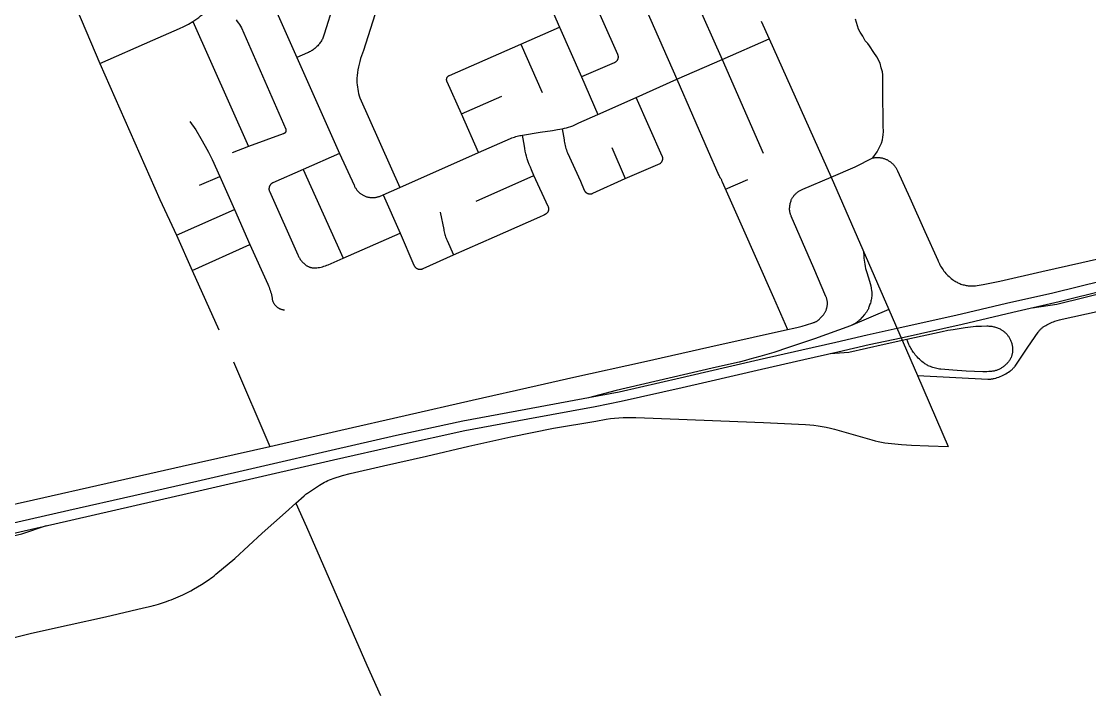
# Model space of a CAD drawing. Header units: inches. Extents: x 326453 to 344102, y 4677180 to 4689621.
# Drawn here: x 338218 to 340542, y 4683053 to 4684521 of the extents above; entities that cross this region are included whole.
import ezdxf

# ---------------------------------------------------------------- set-up
doc = ezdxf.new("R2010")
doc.units = ezdxf.units.IN
doc.header["$MEASUREMENT"] = 0
doc.layers.add('Street_Centreline', color=7, linetype='Continuous')

msp = doc.modelspace()

# ---------------------------------------------------------------- linework, layer by layer
at = {"layer": 'Street_Centreline'}
for p, q in [((339635.4616, 4684679.3444), (339742.5252, 4684437.6036)), ((338286.5631, 4684671.5066), (338389.0444, 4684428.9428)), ((339334.5964, 4684631.6131), (339388.6181, 4684508.1778)), ((339537.7712, 4684636.3716), (339643.8424, 4684394.9964)), ((338737.8918, 4684621.3431), (338817.65, 4684442.2859)), ((338591.5135, 4684520.2731), (338712.6153, 4684248.5606)), ((339827.3484, 4684521.6084), (339844.6924, 4684482.852)), ((339304.3398, 4684471.1629), (339388.6181, 4684508.1778)), ((339388.6181, 4684508.1777), (339436.2312, 4684400.1678)), ((339304.3398, 4684471.1629), (339350.8143, 4684366.0264)), ((339742.5252, 4684437.6036), (339844.6924, 4684482.852)), ((339844.6924, 4684482.852), (339979.6783, 4684181.6253)), ((338817.65, 4684442.2859), (338910.0816, 4684233.5896)), ((339643.8424, 4684394.9964), (339742.5252, 4684437.6036)), ((339742.5252, 4684437.6036), (339831.4918, 4684234.1257)), ((339436.2312, 4684400.1678), (339472.2672, 4684318.2488)), ((339555.8049, 4684355.4356), (339643.8424, 4684394.9964)), ((339175.8475, 4684319.6149), (339263.5951, 4684358.1628)), ((339472.2672, 4684318.2488), (339555.8049, 4684355.4356)), ((339212.3613, 4684235.5369), (339175.8475, 4684319.6149)), ((338712.6153, 4684248.5606), (338676.8963, 4684234.8676)), ((339502.7068, 4684246.5057), (339531.7864, 4684178.8584)), ((338910.0816, 4684233.5896), (338831.3132, 4684198.7316)), ((339041.3872, 4684159.1932), (339212.3613, 4684235.5369)), ((338831.3132, 4684198.7316), (338918.0468, 4684005.312)), ((338605.9558, 4684164.3371), (338649.6286, 4684183.4308)), ((338649.6286, 4684183.4308), (338681.7689, 4684111.4744)), ((339207.4764, 4684129.8189), (339333.2467, 4684185.1471)), ((339749.7597, 4684155.3893), (339798.504, 4684176.932)), ((339979.6783, 4684181.6253), (340105.2388, 4683893.28)), ((339004.9768, 4684143.0868), (339041.3872, 4684159.1932)), ((339004.9768, 4684143.0868), (339041.838, 4684059.7168)), ((338556.0688, 4684055.8056), (338681.7689, 4684111.4744)), ((338681.7689, 4684111.4744), (338715.5401, 4684035.0562)), ((338556.0688, 4684055.8056), (338589.7824, 4683978.7436)), ((338918.0468, 4684005.312), (339041.838, 4684059.7168)), ((338589.7824, 4683978.7436), (338715.5401, 4684035.0562)), ((338589.7824, 4683978.7436), (338648.1106, 4683849.0299)), ((340105.2388, 4683893.28), (340021.6273, 4683857.828)), ((340105.2388, 4683893.28), (340167.2023, 4683749.749)), ((338679.4525, 4683779.7525), (338758.56, 4683595.6908)), ((340167.2023, 4683749.749), (340233.7673, 4683595.7594))]:
    msp.add_line(p, q, dxfattribs=at)
for points in [[(339027.3296, 4684661.4243), (338962.5722, 4684457.4673), (338960.2384, 4684451.6677), (338958.0919, 4684445.7963), (338956.1348, 4684439.8591), (338954.3692, 4684433.8621), (338952.7968, 4684427.8116), (338951.4193, 4684421.7137), (338950.2382, 4684415.5748), (338949.2545, 4684409.4012), (338948.4694, 4684403.1992), (338947.8837, 4684396.9752), (338947.964, 4684392.1533), (338948.2089, 4684387.3369), (338948.6181, 4684382.5317), (338949.1912, 4684377.7433), (338949.9276, 4684372.9772), (338950.8263, 4684368.2391), (338951.8862, 4684363.5344), (338953.1063, 4684358.8687), (338954.485, 4684354.2474), (339041.3872, 4684159.1932)], [(339449.5638, 4684597.1179), (339514.914, 4684449.1606), (339515.1052, 4684448.7064), (339515.2805, 4684448.2459), (339515.4397, 4684447.7795), (339515.5824, 4684447.3079), (339515.7087, 4684446.8316), (339515.8183, 4684446.3511), (339515.9111, 4684445.8672), (339515.987, 4684445.3803), (339516.0459, 4684444.891), (339516.0878, 4684444.4), (339516.1124, 4684443.9079), (339516.12, 4684443.4151), (339516.1103, 4684442.9225), (339516.0836, 4684442.4304), (339516.0396, 4684441.9396), (339515.9787, 4684441.4506), (339515.9007, 4684440.964), (339515.8058, 4684440.4805), (339515.6942, 4684440.0005), (339515.5659, 4684439.5247), (339515.4211, 4684439.0537), (339515.2599, 4684438.588), (339515.0827, 4684438.1282), (339514.8896, 4684437.6749), (339514.6807, 4684437.2285), (339514.4565, 4684436.7897), (339514.2171, 4684436.359), (339513.9629, 4684435.9369), (339513.6941, 4684435.5239), (339513.4111, 4684435.1205), (339513.1142, 4684434.7272), (339512.8037, 4684434.3445), (339512.4802, 4684433.9728), (339512.1439, 4684433.6126), (339511.7952, 4684433.2644), (339511.4347, 4684432.9285), (339511.0626, 4684432.6053), (339510.6796, 4684432.2954), (339510.2859, 4684431.9989), (339509.8822, 4684431.7164), (339509.4689, 4684431.448), (339509.0465, 4684431.1943), (339508.6155, 4684430.9554), (339508.1764, 4684430.7316), (339507.7298, 4684430.5233), (339436.2312, 4684400.1678)], [(338591.5135, 4684520.2731), (338595.8372, 4684523.1627), (338600.0608, 4684526.1966), (338604.1795, 4684529.3716), (338608.1885, 4684532.6839), (338612.0834, 4684536.1297), (338615.8596, 4684539.7052), (338632.5299, 4684556.6499)], [(338898.066, 4684559.7252), (338877.2263, 4684492.8529), (338876.5326, 4684490.7193), (338875.7652, 4684488.611), (338874.925, 4684486.5306), (338874.0132, 4684484.4806), (338873.0308, 4684482.4635), (338871.9789, 4684480.4817), (338870.8589, 4684478.5376), (338869.672, 4684476.6336), (338868.4198, 4684474.7719), (338867.1038, 4684472.9548), (338865.7254, 4684471.1845), (338864.2864, 4684469.4631), (338862.7886, 4684467.7927), (338861.2336, 4684466.1753), (338859.6235, 4684464.6128), (338857.9601, 4684463.1072), (338856.2454, 4684461.6602), (338854.4816, 4684460.2736), (338852.6706, 4684458.9491), (338850.8148, 4684457.6882), (338848.9164, 4684456.4925), (338846.9775, 4684455.3634), (338845.0007, 4684454.3023), (338842.9882, 4684453.3104), (338840.9425, 4684452.389), (338817.65, 4684442.2859)], [(338389.0444, 4684428.9428), (338504.2172, 4684479.93), (338561.953, 4684505.3434), (338571.9309, 4684510.071), (338581.7865, 4684515.0487), (338591.5135, 4684520.2731)], [(338685.3563, 4684524.1445), (338687.8888, 4684520.7823), (338690.3071, 4684517.3369), (338692.6084, 4684513.8124), (338694.7901, 4684510.2126), (338696.8498, 4684506.5416), (338793.2411, 4684286.2394), (338793.3407, 4684286.0058), (338793.4321, 4684285.7689), (338793.5152, 4684285.5289), (338793.5898, 4684285.2862), (338793.6559, 4684285.041), (338793.7134, 4684284.7936), (338793.7623, 4684284.5444), (338793.8024, 4684284.2937), (338793.8337, 4684284.0417), (338793.8562, 4684283.7887), (338793.8699, 4684283.5351), (338793.8747, 4684283.2812), (338793.8706, 4684283.0273), (338793.8577, 4684282.7737), (338793.8359, 4684282.5207), (338793.8053, 4684282.2686), (338793.7659, 4684282.0177), (338793.7178, 4684281.7683), (338793.661, 4684281.5208), (338793.5956, 4684281.2754), (338793.5216, 4684281.0325), (338793.4393, 4684280.7923), (338793.3485, 4684280.5551), (338793.2496, 4684280.3212), (338793.1426, 4684280.0909), (338793.0275, 4684279.8645), (338792.9047, 4684279.6423), (338792.7741, 4684279.4244), (338792.6361, 4684279.2113), (338792.4906, 4684279.0031), (338792.338, 4684278.8001), (338792.1784, 4684278.6026), (338792.012, 4684278.4108), (338791.839, 4684278.2248), (338791.6596, 4684278.0451), (338791.474, 4684277.8717), (338791.2826, 4684277.7049), (338791.0854, 4684277.5449), (338790.8827, 4684277.3919), (338790.6748, 4684277.2461), (338790.4619, 4684277.1075), (338790.2444, 4684276.9766), (338790.0224, 4684276.8533), (338789.7962, 4684276.7378), (338789.5661, 4684276.6303), (338789.3324, 4684276.5308), (338789.0955, 4684276.4396), (338788.8554, 4684276.3568), (338788.6126, 4684276.2824), (338788.3673, 4684276.2164), (338788.1199, 4684276.1592), (338787.8707, 4684276.1105), (338712.6154, 4684248.5606)], [(340070.0407, 4684223.4751), (340079.7822, 4684237.0961), (340089.1329, 4684255.3812), (340090.9596, 4684263.1428), (340092.3297, 4684268.6215), (340092.7864, 4684274.1002), (340093.2431, 4684280.9487), (340092.7756, 4684292.4598), (340092.316, 4684372.5537), (340092.316, 4684383.9677), (340092.316, 4684393.5555), (340091.8593, 4684404.513), (340090.9459, 4684410.9048), (340088.6625, 4684420.0361), (340085.9224, 4684430.0804), (340079.0469, 4684443.4274), (340072.425, 4684453.2435), (340063.2913, 4684467.8534), (340059.1811, 4684472.8756), (340053.701, 4684478.8109), (340048.6774, 4684488.3987), (340042.7405, 4684497.5299), (340039.087, 4684503.9218), (340032.6812, 4684525.532)], [(339175.8475, 4684319.6149), (339144.4717, 4684388.9793), (339144.3068, 4684389.2935), (339144.1528, 4684389.6132), (339144.0099, 4684389.9381), (339143.8784, 4684390.2677), (339143.7582, 4684390.6016), (339143.6497, 4684390.9395), (339143.5528, 4684391.2809), (339143.4678, 4684391.6254), (339143.3947, 4684391.9727), (339143.3336, 4684392.3223), (339143.2845, 4684392.6737), (339143.2477, 4684393.0267), (339143.223, 4684393.3807), (339143.2105, 4684393.7354), (339143.2102, 4684394.0902), (339143.2222, 4684394.4449), (339143.2464, 4684394.799), (339143.2828, 4684395.152), (339143.3313, 4684395.5035), (339143.3919, 4684395.8532), (339143.4645, 4684396.2006), (339143.5491, 4684396.5452), (339143.6454, 4684396.8868), (339143.7535, 4684397.2248), (339143.8732, 4684397.5589), (339144.0043, 4684397.8886), (339144.1467, 4684398.2137), (339144.3002, 4684398.5337), (339144.4646, 4684398.8481), (339144.6398, 4684399.1568), (339144.8255, 4684399.4592), (339145.0215, 4684399.755), (339145.2276, 4684400.0439), (339145.4436, 4684400.3255), (339145.6691, 4684400.5995), (339145.9039, 4684400.8656), (339146.1478, 4684401.1234), (339146.4003, 4684401.3727), (339146.6614, 4684401.6131), (339146.9305, 4684401.8444), (339147.2075, 4684402.0663), (339147.4919, 4684402.2785), (339147.7835, 4684402.4808), (339148.0819, 4684402.6729), (339148.3867, 4684402.8546), (339148.6977, 4684403.0257), (339149.0143, 4684403.186), (339149.3362, 4684403.3352), (339304.3398, 4684471.1629)], [(338389.0444, 4684428.9428), (338519.4152, 4684132.9596), (338556.0688, 4684055.8056)], [(339643.8424, 4684394.9964), (339712.2389, 4684238.2153), (339732.9751, 4684190.1052), (339733.8077, 4684188.2615), (339734.7032, 4684186.4475), (339735.6606, 4684184.6653), (339736.6787, 4684182.9172), (339737.7563, 4684181.2051), (339738.5765, 4684179.9069), (339739.3561, 4684178.5839), (339740.0944, 4684177.2373), (339740.7905, 4684175.8686), (339741.4439, 4684174.4789), (339742.0539, 4684173.0697), (339742.6199, 4684171.6422), (339782.8715, 4684080.0144), (339854.1271, 4683919.4331), (339884.7336, 4683849.9895)], [(339531.7864, 4684178.8584), (339607.3954, 4684211.4872), (339607.7639, 4684211.7245), (339608.124, 4684211.9742), (339608.4754, 4684212.2362), (339608.8175, 4684212.51), (339609.1502, 4684212.7954), (339609.4728, 4684213.092), (339609.7851, 4684213.3994), (339610.0867, 4684213.7174), (339610.3773, 4684214.0455), (339610.6564, 4684214.3833), (339610.9238, 4684214.7306), (339611.1792, 4684215.0867), (339611.4222, 4684215.4514), (339611.6526, 4684215.8242), (339611.8701, 4684216.2047), (339612.0744, 4684216.5924), (339612.2654, 4684216.9869), (339612.4427, 4684217.3877), (339612.6062, 4684217.7943), (339612.7557, 4684218.2062), (339612.891, 4684218.6231), (339613.012, 4684219.0443), (339613.1185, 4684219.4694), (339613.2103, 4684219.898), (339613.2874, 4684220.3294), (339613.3498, 4684220.7632), (339613.3972, 4684221.1989), (339613.4297, 4684221.6359), (339613.4472, 4684222.0738), (339613.4497, 4684222.5121), (339613.4372, 4684222.9501), (339613.4097, 4684223.3875), (339613.3673, 4684223.8237), (339613.3099, 4684224.2582), (339613.2377, 4684224.6905), (339613.1508, 4684225.12), (339613.0492, 4684225.5463), (339612.933, 4684225.9689), (339612.8025, 4684226.3873), (339612.6577, 4684226.8009), (339612.4989, 4684227.2094), (339612.3261, 4684227.6121), (339555.8049, 4684355.4356)], [(339394.6992, 4684287.1299), (339399.3484, 4684288.1477), (339403.9597, 4684289.3256), (339408.5276, 4684290.6622), (339413.0465, 4684292.1559), (339417.511, 4684293.8049), (339421.9159, 4684295.6073), (339426.2559, 4684297.5608), (339430.5258, 4684299.6631), (339472.2672, 4684318.2488)], [(338584.7261, 4684302.8717), (338597.4245, 4684284.9438), (338608.3183, 4684265.7645), (338617.7674, 4684248.9302), (338625.2056, 4684236.1935), (338633.2758, 4684220.179), (338649.6286, 4684183.4308)], [(339308.3908, 4684273.114), (339346.8908, 4684279.3915), (339373.4511, 4684283.6399), (339384.0996, 4684285.2358), (339394.6992, 4684287.1299)], [(339394.6992, 4684287.1299), (339398.7998, 4684263.3617), (339399.1918, 4684260.1077), (339399.694, 4684256.869), (339400.306, 4684253.6491), (339401.0271, 4684250.4519), (339401.8563, 4684247.281), (339402.7927, 4684244.1402), (339403.8353, 4684241.0329), (339404.9828, 4684237.9629), (339406.234, 4684234.9336), (339434.3221, 4684172.7519), (339442.5547, 4684153.6358), (339442.745, 4684153.2021), (339442.9502, 4684152.7753), (339443.17, 4684152.3559), (339443.4042, 4684151.9442), (339443.6524, 4684151.541), (339443.9144, 4684151.1465), (339444.1899, 4684150.7613), (339444.4785, 4684150.3859), (339444.7799, 4684150.0206), (339445.0938, 4684149.666), (339445.4197, 4684149.3224), (339445.7573, 4684148.9903), (339446.1061, 4684148.6701), (339446.4658, 4684148.3621), (339446.836, 4684148.0667), (339447.2161, 4684147.7843), (339447.6057, 4684147.5151), (339448.0045, 4684147.2596), (339448.4118, 4684147.018), (339448.8272, 4684146.7907), (339449.2502, 4684146.5778), (339449.6803, 4684146.3796), (339450.117, 4684146.1965), (339450.5597, 4684146.0285), (339451.008, 4684145.8759), (339451.4613, 4684145.7389), (339451.9191, 4684145.6176), (339452.3808, 4684145.5122), (339452.8458, 4684145.4228), (339453.3137, 4684145.3496), (339453.7838, 4684145.2925), (339454.2556, 4684145.2517), (339454.7285, 4684145.2273), (339455.202, 4684145.2192), (339455.6755, 4684145.2274), (339456.1484, 4684145.252), (339456.6202, 4684145.2929), (339457.0903, 4684145.3501), (339457.5581, 4684145.4235), (339458.0231, 4684145.513), (339458.4848, 4684145.6185), (339458.9425, 4684145.7399), (339459.3958, 4684145.8771), (339459.844, 4684146.0298), (339460.2867, 4684146.1979), (339460.7234, 4684146.3812), (339461.1534, 4684146.5795), (339461.5764, 4684146.7925), (339531.7864, 4684178.8584)], [(339212.3613, 4684235.5369), (339282.1995, 4684265.941), (339284.9943, 4684267.1052), (339287.8247, 4684268.1797), (339290.6879, 4684269.1636), (339293.581, 4684270.0559), (339296.501, 4684270.8556), (339299.4449, 4684271.5619), (339302.4099, 4684272.1741), (339305.3929, 4684272.6917), (339308.3908, 4684273.114)], [(339333.2467, 4684185.1471), (339328.0403, 4684197.3288), (339325.405, 4684203.2898), (339322.9539, 4684209.329), (339320.6894, 4684215.4406), (339318.6137, 4684221.6188), (339316.9912, 4684227.0859), (339315.5581, 4684232.6057), (339314.316, 4684238.1717), (339313.2664, 4684243.7771), (339312.4105, 4684249.4153), (339308.3908, 4684273.114)], [(338910.0816, 4684233.5896), (338941.966, 4684164.159), (338942.5649, 4684162.767), (338943.2121, 4684161.3968), (338943.9067, 4684160.05), (338944.6479, 4684158.7284), (338945.4348, 4684157.4334), (338946.2665, 4684156.1666), (338947.1419, 4684154.9297), (338948.0599, 4684153.7241), (338949.0195, 4684152.5513), (338950.0194, 4684151.4127), (338951.0585, 4684150.3097), (338952.1355, 4684149.2437), (338953.2491, 4684148.216), (338954.3978, 4684147.2277), (338955.5804, 4684146.2802), (338956.7953, 4684145.3745), (338958.0411, 4684144.5118), (338959.3163, 4684143.6932), (338960.6192, 4684142.9195), (338961.9484, 4684142.1919), (338963.3022, 4684141.511), (338964.679, 4684140.8779), (338966.077, 4684140.2933), (338967.4946, 4684139.7578), (338968.93, 4684139.2721), (338970.3815, 4684138.8369), (338971.8473, 4684138.4526), (338973.3256, 4684138.1197), (338974.8147, 4684137.8386), (338976.3126, 4684137.6098), (338977.8177, 4684137.4333), (338979.3279, 4684137.3095), (338980.8416, 4684137.2386), (338982.3569, 4684137.2205), (338983.8718, 4684137.2554), (338985.3846, 4684137.3431), (338986.8934, 4684137.4836), (338988.3964, 4684137.6767), (338989.8917, 4684137.9221), (338991.3776, 4684138.2197), (338992.8521, 4684138.5689), (338994.3136, 4684138.9694), (338995.7602, 4684139.4207), (338997.1901, 4684139.9222), (339004.9768, 4684143.0868)], [(339979.6783, 4684181.6253), (340031.8017, 4684204.5498), (340070.0407, 4684223.4751)], [(340070.0407, 4684223.4751), (340071.5727, 4684223.7903), (340073.1145, 4684224.0534), (340074.6642, 4684224.2643), (340076.2203, 4684224.4226), (340077.7808, 4684224.5281), (340079.3439, 4684224.5807), (340080.908, 4684224.5805), (340082.4712, 4684224.5273), (340084.0316, 4684224.4212), (340085.5876, 4684224.2624), (340087.1373, 4684224.051), (340088.679, 4684223.7873), (340090.2108, 4684223.4715), (340091.7311, 4684223.1042), (340093.2381, 4684222.6855), (340094.7301, 4684222.2161), (340096.2053, 4684221.6965), (340097.6621, 4684221.1273), (340099.0988, 4684220.5091), (340100.5138, 4684219.8426), (340101.9054, 4684219.1286), (340103.272, 4684218.368), (340104.6121, 4684217.5615), (340105.9241, 4684216.7101), (340107.2066, 4684215.8149), (340108.5706, 4684214.8325), (340109.9005, 4684213.8045), (340111.1947, 4684212.732), (340112.4518, 4684211.6163), (340113.6704, 4684210.4585), (340114.8491, 4684209.2601), (340115.9864, 4684208.0225), (340117.0811, 4684206.747), (340118.132, 4684205.4351), (340119.1377, 4684204.0883), (340120.0973, 4684202.7082), (340121.0094, 4684201.2964), (340121.8732, 4684199.8544), (340122.6876, 4684198.384), (340123.4517, 4684196.8868), (340124.1646, 4684195.3646), (340150.5515, 4684136.4398), (340182.9723, 4684063.583), (340211.513, 4684001.2469), (340212.5895, 4683998.5747), (340213.7461, 4683995.9362), (340214.9817, 4683993.3337), (340216.2951, 4683990.7697), (340217.6852, 4683988.2464), (340219.3558, 4683985.4317), (340221.1211, 4683982.6755), (340222.9791, 4683979.9809), (340224.9277, 4683977.3511), (340226.9647, 4683974.7891), (340229.0876, 4683972.2978), (340231.294, 4683969.8802), (340233.5814, 4683967.5391), (340235.9472, 4683965.2771), (340238.3884, 4683963.0969), (340240.9025, 4683961.001), (340243.4864, 4683958.9919), (340245.3766, 4683957.6224), (340247.3119, 4683956.3175), (340249.2903, 4683955.0787), (340251.3093, 4683953.9074), (340253.3668, 4683952.805), (340255.4603, 4683951.7727), (340257.5876, 4683950.8118), (340259.746, 4683949.9232), (340261.9332, 4683949.1081), (340264.1468, 4683948.3673), (340266.3841, 4683947.7016), (340268.6425, 4683947.112), (340270.9197, 4683946.5989), (340273.2128, 4683946.1631), (340275.5194, 4683945.805), (340277.8367, 4683945.525), (340280.1622, 4683945.3234), (340282.4931, 4683945.2005), (340284.8269, 4683945.1564), (340289.0467, 4683945.2228), (340293.2615, 4683945.4387), (340297.4659, 4683945.804), (340301.6548, 4683946.3182), (340305.8228, 4683946.9805), (340309.9647, 4683947.7903), (340346.4998, 4683955.6082), (340438.1488, 4683976.3684), (340524.5169, 4683995.9344), (340597.7142, 4684012.3147)], [(338831.3132, 4684198.7316), (338765.3225, 4684169.4652), (338764.8655, 4684169.2451), (338764.4163, 4684169.0093), (338763.9756, 4684168.7581), (338763.5438, 4684168.4919), (338763.1215, 4684168.2109), (338762.7092, 4684167.9154), (338762.3073, 4684167.6059), (338761.9163, 4684167.2826), (338761.5368, 4684166.9461), (338761.1692, 4684166.5966), (338760.8138, 4684166.2346), (338760.4712, 4684165.8605), (338760.1417, 4684165.4748), (338759.8258, 4684165.0779), (338759.5237, 4684164.6704), (338759.236, 4684164.2527), (338758.9628, 4684163.8252), (338758.7046, 4684163.3886), (338758.4617, 4684162.9433), (338758.2343, 4684162.4898), (338758.0227, 4684162.0288), (338757.8272, 4684161.5607), (338757.6479, 4684161.0862), (338757.4852, 4684160.6057), (338757.3392, 4684160.1199), (338757.2101, 4684159.6294), (338757.0981, 4684159.1346), (338757.0032, 4684158.6363), (338756.9256, 4684158.135), (338756.8653, 4684157.6313), (338756.8226, 4684157.1259), (338756.7973, 4684156.6193), (338756.7896, 4684156.1121), (338756.7994, 4684155.6049), (338756.8267, 4684155.0984), (338756.8715, 4684154.5931), (338756.9338, 4684154.0897), (338757.0135, 4684153.5887), (338757.1104, 4684153.0907), (338757.2245, 4684152.5965), (338757.3556, 4684152.1065), (338757.5036, 4684151.6212), (338757.6682, 4684151.1415), (338819.3614, 4684012.6419), (338820.1629, 4684010.9192), (338821.0213, 4684009.224), (338821.9355, 4684007.5583), (338822.9046, 4684005.9238), (338823.9275, 4684004.3225), (338825.0029, 4684002.7561), (338826.1299, 4684001.2262), (338827.3071, 4683999.7347), (338828.5331, 4683998.2831), (338829.8068, 4683996.873), (338831.1266, 4683995.5061), (338832.4911, 4683994.1837), (338833.8988, 4683992.9074), (338835.3481, 4683991.6786), (338836.2356, 4683990.976), (338837.1465, 4683990.3039), (338838.0795, 4683989.663), (338839.0339, 4683989.0542), (338840.0083, 4683988.478), (338841.0017, 4683987.9353), (338842.0129, 4683987.4265), (338843.0408, 4683986.9524), (338844.0842, 4683986.5134), (338845.1419, 4683986.11), (338846.2126, 4683985.7427), (338847.2952, 4683985.4119), (338848.3884, 4683985.1181), (338849.4909, 4683984.8615), (338850.6015, 4683984.6424), (338851.7189, 4683984.4611), (338852.8418, 4683984.3179), (338853.9689, 4683984.2128), (338855.0989, 4683984.146), (338856.2305, 4683984.1175), (338857.3625, 4683984.1274), (338858.4934, 4683984.1758), (338859.6221, 4683984.2625), (338860.7471, 4683984.3873), (338863.9287, 4683984.85), (338867.0928, 4683985.4198), (338870.2359, 4683986.0961), (338873.3544, 4683986.8783), (338876.4446, 4683987.7652), (338879.5032, 4683988.7561), (338882.5265, 4683989.8496), (338885.5112, 4683991.0446), (338918.0468, 4684005.312)], [(339158.2688, 4684012.4393), (339247.1054, 4684051.877), (339346.087, 4684095.7167), (339355.5607, 4684099.881), (339356.3107, 4684100.2265), (339357.048, 4684100.5982), (339357.7717, 4684100.9956), (339358.4811, 4684101.4183), (339359.1751, 4684101.8657), (339359.8529, 4684102.3372), (339360.5137, 4684102.8323), (339361.1567, 4684103.3503), (339361.7811, 4684103.8907), (339362.386, 4684104.4526), (339362.653, 4684104.7187), (339362.9107, 4684104.9939), (339363.1586, 4684105.2779), (339363.3965, 4684105.5704), (339363.6241, 4684105.8709), (339363.8411, 4684106.1792), (339364.0473, 4684106.4948), (339364.2423, 4684106.8174), (339364.4261, 4684107.1466), (339364.5983, 4684107.4819), (339364.7587, 4684107.8231), (339364.9072, 4684108.1696), (339365.0435, 4684108.5211), (339365.1676, 4684108.8771), (339365.2792, 4684109.2371), (339365.3782, 4684109.6009), (339365.4645, 4684109.9679), (339365.538, 4684110.3376), (339365.5986, 4684110.7097), (339365.6463, 4684111.0837), (339365.6809, 4684111.4591), (339365.7025, 4684111.8354), (339365.7109, 4684112.2123), (339365.7063, 4684112.5893), (339365.6885, 4684112.9658), (339365.6577, 4684113.3416), (339365.6139, 4684113.716), (339365.557, 4684114.0887), (339365.4872, 4684114.4591), (339365.4046, 4684114.827), (339365.3093, 4684115.1917), (339365.2014, 4684115.5529), (339365.0809, 4684115.9101), (339364.9482, 4684116.263), (339364.8032, 4684116.611), (339364.6462, 4684116.9537), (339364.4774, 4684117.2908), (339364.297, 4684117.6218), (339333.2467, 4684185.1471)], [(339884.7336, 4683849.9895), (339898.3505, 4683853.192), (339907.641, 4683855.314), (339916.8613, 4683857.7224), (339926.0027, 4683860.4148), (339939.9249, 4683864.7503), (339940.9442, 4683865.0254), (339941.9538, 4683865.3342), (339942.9527, 4683865.6763), (339943.9396, 4683866.0513), (339944.9136, 4683866.4589), (339945.8735, 4683866.8985), (339946.8183, 4683867.3697), (339947.747, 4683867.872), (339948.6585, 4683868.4048), (339949.5518, 4683868.9676), (339950.426, 4683869.5596), (339951.2801, 4683870.1803), (339952.1131, 4683870.829), (339952.9241, 4683871.5049), (339953.7123, 4683872.2074), (339954.4768, 4683872.9356), (339955.2167, 4683873.6888), (339955.9312, 4683874.4661), (339962.0288, 4683881.3244), (339962.8934, 4683882.3668), (339963.7213, 4683883.4386), (339964.5114, 4683884.5385), (339965.2629, 4683885.6652), (339965.9747, 4683886.8174), (339966.6462, 4683887.9935), (339967.2764, 4683889.1923), (339967.8645, 4683890.4122), (339968.4099, 4683891.6518), (339968.912, 4683892.9097), (339969.3701, 4683894.1841), (339969.7836, 4683895.4738), (339970.152, 4683896.777), (339970.475, 4683898.0922), (339970.7521, 4683899.4179), (339970.983, 4683900.7524), (339971.1675, 4683902.0941), (339971.3052, 4683903.4414), (339971.396, 4683904.7926), (339971.4398, 4683906.1462), (339971.4366, 4683907.5005), (339971.3864, 4683908.8539), (339971.2892, 4683910.2047), (339971.1451, 4683911.5514), (339970.9543, 4683912.8922), (339970.7171, 4683914.2256), (339970.4337, 4683915.5499), (339970.1045, 4683916.8636), (339969.7299, 4683918.165), (339969.3103, 4683919.4527), (339968.8462, 4683920.725), (339968.3382, 4683921.9805), (339942.2017, 4683983.4782), (339892.8308, 4684096.8856), (339892.2979, 4684098.0319), (339891.8054, 4684099.1961), (339891.3539, 4684100.3768), (339890.9441, 4684101.5726), (339890.5763, 4684102.782), (339890.2512, 4684104.0036), (339889.9689, 4684105.2358), (339889.73, 4684106.4771), (339889.5347, 4684107.726), (339889.3832, 4684108.981), (339889.2757, 4684110.2405), (339889.2123, 4684111.503), (339889.1932, 4684112.7669), (339889.2183, 4684114.0307), (339889.3718, 4684116.0867), (339889.5917, 4684118.1366), (339889.8779, 4684120.1783), (339890.2301, 4684122.2097), (339890.6479, 4684124.2286), (339891.1309, 4684126.2329), (339891.6785, 4684128.2205), (339892.2902, 4684130.1893), (339892.9654, 4684132.1373), (339893.6129, 4684133.5053), (339894.3066, 4684134.8504), (339895.0457, 4684136.1711), (339895.8293, 4684137.4659), (339896.6566, 4684138.7333), (339897.5266, 4684139.9717), (339898.4382, 4684141.1798), (339899.3905, 4684142.3561), (339900.3822, 4684143.4994), (339901.4124, 4684144.6081), (339902.4797, 4684145.6812), (339903.5829, 4684146.7173), (339904.7208, 4684147.7152), (339905.892, 4684148.6738), (339907.0951, 4684149.5919), (339908.3289, 4684150.4685), (339909.5918, 4684151.3026), (339910.8823, 4684152.0932), (339912.199, 4684152.8394), (339913.5404, 4684153.5404), (339914.9049, 4684154.1952), (339916.2909, 4684154.8031), (339917.6968, 4684155.3636), (339979.6783, 4684181.6253)], [(341242.5314, 4684165.5518), (341103.934, 4684116.1338), (340953.3866, 4684066.4931), (340875.7049, 4684042.2894), (340794.0395, 4684018.3126), (340737.9966, 4684002.3523), (340697.4858, 4683990.3542), (340636.5631, 4683973.663), (340570.1151, 4683956.3817), (340461.8076, 4683929.5268), (340361.147, 4683906.3794), (340250.547, 4683880.7788), (340123.0651, 4683851.9874)], [(340131.6569, 4683832.0857), (340264.4443, 4683861.9928), (340375.0442, 4683887.5934), (340475.7048, 4683910.7407), (340577.6654, 4683936.7467), (340644.5042, 4683955.3042), (340722.6633, 4683976.147), (340757.1967, 4683985.4257), (340803.3792, 4683999.2213), (340891.0124, 4684026.3151), (340997.7903, 4684059.4363), (341127.9356, 4684102.951), (341251.0153, 4684146.8208)], [(339129.3232, 4684105.3051), (339136.8768, 4684068.0399), (339137.3642, 4684065.2805), (339137.9413, 4684062.5384), (339138.6075, 4684059.8166), (339139.3622, 4684057.118), (339140.2044, 4684054.4455), (339141.1334, 4684051.8018), (339142.1481, 4684049.1898), (339143.2474, 4684046.6123), (339144.4301, 4684044.072), (339158.2688, 4684012.4393)], [(339041.838, 4684059.7168), (339072.0963, 4683990.1693), (339072.2952, 4683989.7097), (339072.5097, 4683989.2572), (339072.7394, 4683988.8122), (339072.9841, 4683988.3753), (339073.2434, 4683987.947), (339073.5172, 4683987.5277), (339073.8051, 4683987.1179), (339074.1067, 4683986.7182), (339074.4218, 4683986.329), (339074.7499, 4683985.9506), (339075.0906, 4683985.5837), (339075.4436, 4683985.2285), (339075.8085, 4683984.8856), (339076.1849, 4683984.5552), (339076.5722, 4683984.2378), (339076.9701, 4683983.9338), (339077.3781, 4683983.6435), (339077.7958, 4683983.3672), (339078.2226, 4683983.1052), (339078.658, 4683982.8579), (339079.1016, 4683982.6255), (339079.5528, 4683982.4084), (339080.0112, 4683982.2067), (339080.4761, 4683982.0207), (339080.9471, 4683981.8505), (339081.4236, 4683981.6965), (339081.9622, 4683981.5775), (339082.5044, 4683981.4764), (339083.0498, 4683981.3935), (339083.5976, 4683981.3287), (339084.1472, 4683981.2823), (339084.6981, 4683981.2542), (339085.2496, 4683981.2445), (339085.8012, 4683981.2532), (339086.3521, 4683981.2803), (339086.9019, 4683981.3257), (339087.4498, 4683981.3894), (339087.9952, 4683981.4714), (339088.5377, 4683981.5715), (339089.0765, 4683981.6896), (339089.6111, 4683981.8256), (339090.1408, 4683981.9793), (339090.6651, 4683982.1506), (339091.1835, 4683982.3393), (339091.6952, 4683982.5452), (339092.1998, 4683982.768), (339158.2688, 4684012.4393)], [(338715.5401, 4684035.0562), (338754.1106, 4683948.5665), (338755.5901, 4683945.3932), (338756.9626, 4683942.1721), (338758.2265, 4683938.9069), (338759.3804, 4683935.6013), (338760.4231, 4683932.2588), (338761.3533, 4683928.8834), (338762.17, 4683925.4787), (338762.8724, 4683922.0486), (338763.4595, 4683918.5969), (338763.9308, 4683915.1275), (338764.2049, 4683914.1242), (338764.5137, 4683913.131), (338764.857, 4683912.1492), (338765.2342, 4683911.18), (338765.6451, 4683910.2245), (338766.0889, 4683909.2839), (338766.5653, 4683908.3594), (338767.0737, 4683907.452), (338767.6133, 4683906.5629), (338768.1836, 4683905.6932), (338768.7839, 4683904.8438), (338769.4134, 4683904.0159), (338770.0714, 4683903.2104), (338770.757, 4683902.4284), (338771.4695, 4683901.6707), (338772.208, 4683900.9383), (338772.9716, 4683900.2321), (338773.7593, 4683899.553), (338774.5701, 4683898.9017), (338775.4032, 4683898.279), (338776.2575, 4683897.6858), (338777.132, 4683897.1227), (338778.0255, 4683896.5905), (338778.9371, 4683896.0897), (338779.8656, 4683895.621), (338780.8098, 4683895.1849), (338781.7686, 4683894.782), (338782.741, 4683894.4128), (338783.7255, 4683894.0776), (338784.7212, 4683893.777), (338785.7268, 4683893.5113), (338786.741, 4683893.2808), (338787.7626, 4683893.0858), (338788.7904, 4683892.9265), (338789.8231, 4683892.8032), (338790.8595, 4683892.7159)], [(340049.7818, 4684020.6349), (340050.6379, 4684010.0179), (340050.9491, 4684005.5005), (340051.4022, 4684000.995), (340051.9967, 4683996.506), (340052.7321, 4683992.038), (340053.6076, 4683987.5952), (340054.6224, 4683983.1822), (340055.7754, 4683978.8033), (340057.0656, 4683974.4628), (340062.8834, 4683955.483), (340064.327, 4683950.3286), (340065.5932, 4683945.1278), (340066.6805, 4683939.8867), (340067.5876, 4683934.6114), (340067.7924, 4683933.1287), (340067.9497, 4683931.6401), (340068.0596, 4683930.1473), (340068.1218, 4683928.6517), (340068.1363, 4683927.155), (340068.1032, 4683925.6585), (340068.0223, 4683924.1638), (340067.8938, 4683922.6725), (340067.5899, 4683920.1171), (340067.2017, 4683917.5731), (340066.7297, 4683915.0433), (340066.1744, 4683912.5305), (340065.5364, 4683910.0374), (340064.8165, 4683907.5668), (340064.0153, 4683905.1213), (340061.7392, 4683898.5428), (340061.1224, 4683896.9676), (340060.4518, 4683895.4144), (340059.7282, 4683893.8853), (340058.9523, 4683892.382), (340058.1252, 4683890.9062), (340057.2478, 4683889.4598), (340056.3212, 4683888.0444), (340055.3464, 4683886.6618), (340054.3246, 4683885.3135), (340053.2571, 4683884.0011), (340052.145, 4683882.7263), (340041.6847, 4683871.184), (340040.6839, 4683870.1837), (340039.6513, 4683869.2162), (340038.5881, 4683868.2825), (340037.4954, 4683867.3834), (340036.3743, 4683866.52), (340035.226, 4683865.6932), (340034.0517, 4683864.9038), (340032.8525, 4683864.1526), (340031.6298, 4683863.4404), (340021.6273, 4683857.828)], [(340416.4295, 4683897.1101), (340470.5316, 4683905.5198), (340652.7222, 4683950.4976)], [(340167.2023, 4683749.749), (340320.5807, 4683742.1503), (340322.1198, 4683742.0998), (340323.6597, 4683742.1006), (340325.1988, 4683742.1528), (340326.7353, 4683742.2564), (340328.2674, 4683742.4111), (340329.7936, 4683742.6168), (340331.312, 4683742.8734), (340332.8211, 4683743.1804), (340334.319, 4683743.5377), (340337.6177, 4683744.4419), (340340.8842, 4683745.4562), (340344.1149, 4683746.5793), (340347.3062, 4683747.8102), (340350.4544, 4683749.1472), (340353.556, 4683750.5891), (340356.6076, 4683752.134), (340359.6057, 4683753.7804), (340362.5469, 4683755.5263), (340365.428, 4683757.3698), (340368.2456, 4683759.3088), (340369.6771, 4683760.3673), (340371.0712, 4683761.4745), (340372.4263, 4683762.6291), (340373.7409, 4683763.8297), (340375.0133, 4683765.0748), (340376.2421, 4683766.3631), (340377.4257, 4683767.6929), (340378.5629, 4683769.0627), (340379.6521, 4683770.4709), (340407.204, 4683811.7351), (340430.1442, 4683844.6482), (340431.0511, 4683845.9027), (340432.0007, 4683847.1253), (340432.9919, 4683848.3144), (340434.0234, 4683849.4687), (340435.094, 4683850.5868), (340436.2025, 4683851.6673), (340437.3476, 4683852.709), (340438.5279, 4683853.7107), (340439.742, 4683854.6711), (340440.9884, 4683855.5891), (340443.5453, 4683857.3402), (340446.1607, 4683859.0027), (340448.8314, 4683860.5747), (340451.5544, 4683862.0545), (340454.3264, 4683863.4402), (340457.1442, 4683864.7302), (340460.0045, 4683865.923), (340462.9039, 4683867.0172), (340465.8391, 4683868.0116), (340471.1729, 4683869.6243), (340476.5551, 4683871.0666), (340481.9806, 4683872.3371), (340558.4775, 4683889.4045)], [(340123.0651, 4683851.9874), (340057.6902, 4683837.6263), (339989.5376, 4683821.9546), (339915.4919, 4683805.3762), (339823.1891, 4683784.0774), (339704.3359, 4683756.8046), (339651.0747, 4683744.2219), (339518.3753, 4683713.4183), (339451.5903, 4683701.1144), (339315.2174, 4683676.2493), (339178.3322, 4683650.8347), (339034.1133, 4683618.9887), (338892.4002, 4683586.7722), (338747.8233, 4683553.1427), (338599.6691, 4683519.3248), (338463.1546, 4683488.0029), (338321.2576, 4683455.7983), (338185.2783, 4683424.533)], [(338758.56, 4683595.6908), (338913.2228, 4683630.815), (339053.0169, 4683662.6526), (339199.0574, 4683696.3154), (339340.391, 4683727.9495), (339420.192, 4683745.982), (339571.2321, 4683779.6566), (339715.6502, 4683812.5612), (339809.6892, 4683833.5651), (339884.7336, 4683849.9895)], [(340021.6273, 4683857.828), (339943.6156, 4683830.0979), (339887.0878, 4683810.8715), (339854.6345, 4683800.3959), (339839.7446, 4683795.7778), (339824.7524, 4683791.5033), (339802.9948, 4683785.4737), (339793.0476, 4683782.4924), (339779.2035, 4683779.1183), (339743.4113, 4683770.8889), (339720.9037, 4683766.0755), (339512.1074, 4683717.1594), (339451.5903, 4683701.1144)], [(339977.3374, 4683797.762), (340018.122, 4683801.1091), (340094.7496, 4683818.0892), (340144.456, 4683828.9393), (340220.7712, 4683845.5977), (340233.0605, 4683848.4879), (340244.627, 4683850.2943), (340271.3743, 4683854.2683), (340294.1971, 4683857.0933), (340306.3589, 4683857.6265), (340318.5305, 4683857.8419), (340320.6308, 4683857.8165), (340322.729, 4683857.7209), (340324.8229, 4683857.5552), (340326.9101, 4683857.3195), (340328.9882, 4683857.0141), (340331.0549, 4683856.6393), (340333.1079, 4683856.1957), (340335.145, 4683855.6836), (340337.1638, 4683855.1037), (340339.162, 4683854.4566), (340341.1375, 4683853.743), (340343.088, 4683852.9637), (340345.0114, 4683852.1196), (340346.9054, 4683851.2116), (340348.3503, 4683850.4584), (340349.7691, 4683849.6572), (340351.1602, 4683848.8089), (340352.5221, 4683847.9144), (340353.8533, 4683846.9748), (340355.1522, 4683845.991), (340356.4173, 4683844.9642), (340357.6474, 4683843.8956), (340358.8409, 4683842.7863), (340359.9965, 4683841.6376), (340361.1129, 4683840.4508), (340362.189, 4683839.2273), (340363.2234, 4683837.9683), (340364.2149, 4683836.6754), (340365.1626, 4683835.3499), (340366.0653, 4683833.9934), (340366.922, 4683832.6074), (340367.7317, 4683831.1935), (340368.4936, 4683829.7532), (340369.2611, 4683828.1775), (340369.9763, 4683826.5773), (340370.6382, 4683824.9544), (340371.2463, 4683823.3106), (340371.7998, 4683821.6476), (340372.2981, 4683819.9672), (340372.7408, 4683818.2713), (340373.1272, 4683816.5617), (340373.4571, 4683814.8403), (340373.73, 4683813.109), (340373.9456, 4683811.3696), (340374.1037, 4683809.6241), (340374.2042, 4683807.8743), (340374.2468, 4683806.1221), (340374.2329, 4683804.6864), (340374.1686, 4683803.252), (340374.0539, 4683801.8208), (340373.8891, 4683800.3945), (340373.6743, 4683798.9749), (340373.4098, 4683797.5637), (340373.0959, 4683796.1626), (340372.7331, 4683794.7734), (340372.3216, 4683793.3979), (340371.8622, 4683792.0376), (340370.8014, 4683789.3696), (340370.2015, 4683788.0652), (340369.5561, 4683786.7826), (340368.8661, 4683785.5235), (340368.1323, 4683784.2894), (340367.1473, 4683782.7544), (340366.1122, 4683781.2527), (340365.0282, 4683779.786), (340363.8963, 4683778.3559), (340362.7178, 4683776.964), (340361.494, 4683775.6116), (340360.2263, 4683774.3004), (340358.916, 4683773.0318), (340357.5645, 4683771.8071), (340356.1734, 4683770.6277), (340354.7441, 4683769.4948), (340353.2781, 4683768.4097), (340351.7772, 4683767.3736), (340350.2429, 4683766.3875), (340348.7134, 4683765.4753), (340347.154, 4683764.6151), (340345.5665, 4683763.808), (340343.9527, 4683763.055), (340342.3144, 4683762.3568), (340340.6534, 4683761.7143), (340338.9718, 4683761.1282), (340337.2713, 4683760.5992), (340335.5539, 4683760.1278), (340333.8216, 4683759.7147), (340332.0764, 4683759.3602), (340330.3202, 4683759.0648), (340328.555, 4683758.8288), (340326.7829, 4683758.6525), (340322.5463, 4683758.3673), (340318.303, 4683758.2098), (340314.0569, 4683758.1801), (340309.8118, 4683758.2782), (340273.3035, 4683759.6728), (340244.3529, 4683761.2947), (340217.966, 4683763.6807), (340215.0908, 4683764.038), (340212.2297, 4683764.4948), (340209.3862, 4683765.0505), (340206.5637, 4683765.7046), (340203.7656, 4683766.4561), (340200.9952, 4683767.3043), (340198.2559, 4683768.2481), (340195.551, 4683769.2863), (340192.8838, 4683770.4177), (340190.9224, 4683771.3303), (340188.9932, 4683772.3091), (340187.0984, 4683773.3529), (340185.2401, 4683774.4604), (340183.4205, 4683775.6305), (340181.6418, 4683776.8617), (340179.9059, 4683778.1527), (340177.0711, 4683780.4136), (340174.3137, 4683782.7685), (340171.637, 4683785.2146), (340169.044, 4683787.7492), (340166.5376, 4683790.3695), (340164.1205, 4683793.0725), (340162.2809, 4683795.2715), (340160.5132, 4683797.5288), (340158.8194, 4683799.842), (340157.2012, 4683802.2087), (340155.6603, 4683804.6265), (340154.1983, 4683807.0928), (340152.8167, 4683809.605), (340151.517, 4683812.1605), (340150.1578, 4683814.8239), (340148.7059, 4683817.438), (340144.456, 4683828.9393)], [(338189.9289, 4683404.1132), (338325.9082, 4683435.3785), (338467.8052, 4683467.5832), (338604.3197, 4683498.9051), (338752.474, 4683532.7229), (338897.0508, 4683566.3524), (339038.7639, 4683598.5689), (339182.9828, 4683630.4149), (339319.868, 4683655.8295), (339466.0544, 4683682.484), (339523.0359, 4683693.9436), (339655.7253, 4683723.8021), (339708.9865, 4683736.3849), (339827.8397, 4683763.6577), (339920.1425, 4683784.9564), (339994.1883, 4683801.5349), (340062.3408, 4683817.2065), (340131.6569, 4683832.0857)], [(338815.3688, 4683471.6993), (338833.4311, 4683488.2285), (338835.1961, 4683489.7894), (338837.0131, 4683491.2894), (338838.8801, 4683492.7268), (338840.7948, 4683494.1), (338842.755, 4683495.4073), (338866.5469, 4683511.1578), (338870.0757, 4683513.4146), (338873.6739, 4683515.559), (338877.3379, 4683517.5888), (338881.0642, 4683519.502), (338884.8489, 4683521.2967), (338888.6884, 4683522.9711), (338892.5789, 4683524.5235), (338896.5163, 4683525.9524), (338903.18, 4683528.1583), (338909.8975, 4683530.1945), (338916.6645, 4683532.0598), (338933.4404, 4683536.6975), (339005.8879, 4683553.3052), (339099.5501, 4683574.5432), (339191.6054, 4683595.7932), (339283.1213, 4683616.6043), (339375.3887, 4683635.3766), (339467.9794, 4683650.8236), (339490.2605, 4683654.5932), (339499.4498, 4683656), (339508.6788, 4683657.1178), (339517.9383, 4683657.9455), (339527.2192, 4683658.4823), (339536.5123, 4683658.7276), (339545.8086, 4683658.6813), (339555.0989, 4683658.3433), (339648.1178, 4683654.9108), (339739.3131, 4683651.2676), (339832.1161, 4683647.4068), (339924.0633, 4683643.0038), (339933.1246, 4683642.4315), (339942.1643, 4683641.5836), (339951.1739, 4683640.461), (339960.1453, 4683639.0646), (339969.0699, 4683637.3958), (339977.9396, 4683635.456), (339986.7462, 4683633.2472), (340068.054, 4683609.7706), (340075.0087, 4683607.8796), (340082.0191, 4683606.2065), (340089.0782, 4683604.7529), (340096.1792, 4683603.5203), (340103.3152, 4683602.5098), (340110.4793, 4683601.7225), (340132.2948, 4683599.8892), (340154.1427, 4683598.493), (340191.1167, 4683596.5644), (340233.7673, 4683595.7594)], [(338088.4932, 4683444.3251), (338244.6144, 4683479.1117), (338404.6442, 4683515.2926), (338568.1789, 4683552.5955), (338758.56, 4683595.6908)], [(338188.4359, 4683176.0472), (338240.6319, 4683188.6795), (338322.0344, 4683207.0444), (338401.1104, 4683224.9486), (338484.2389, 4683244.3658), (338500.7838, 4683248.1534), (338506.036, 4683249.4394), (338511.247, 4683250.883), (338516.4121, 4683252.4831), (338533.692, 4683258.0587), (338539.0324, 4683259.8843), (338544.3067, 4683261.893), (338549.5085, 4683264.0827), (338569.2196, 4683272.7537), (338575.2487, 4683275.4966), (338581.1998, 4683278.4047), (338587.0685, 4683281.4758), (338592.8503, 4683284.7075), (338609.9556, 4683294.9764), (338626.6979, 4683305.827), (338630.547, 4683308.4978), (338634.3177, 4683311.2782), (338638.0069, 4683314.1658), (338641.6116, 4683317.1584), (338682.2826, 4683351.7961), (338742.3157, 4683406.9309), (338792.7483, 4683451.9934), (338815.3688, 4683471.6993)], [(338815.3688, 4683471.6993), (338838.3243, 4683420.3666), (338969.9435, 4683119.6219), (338999.3305, 4683053.0025)], [(337582.8147, 4683236.2108), (337601.3721, 4683236.6718), (337604.2465, 4683236.7906), (337607.1153, 4683237.0041), (337609.9756, 4683237.312), (337612.8242, 4683237.7141), (337615.6579, 4683238.2098), (337618.4738, 4683238.7987), (337621.2687, 4683239.4801), (337669.0206, 4683251.6493), (337681.4245, 4683255.0162), (337693.7178, 4683258.7667), (337705.8887, 4683262.897), (337771.4305, 4683286.7675), (337825.1461, 4683305.3033), (337846.4628, 4683312.2985), (337867.9823, 4683318.6427), (337944.1861, 4683340.6626), (337978.4912, 4683349.5237), (338010.0982, 4683357.229), (338041.1528, 4683364.2066), (338124.0246, 4683383.8551), (338219.2061, 4683405.5998), (338272.6855, 4683423.1412)]]:
    msp.add_lwpolyline(points, dxfattribs=at)

doc.saveas('drawing.dxf')
